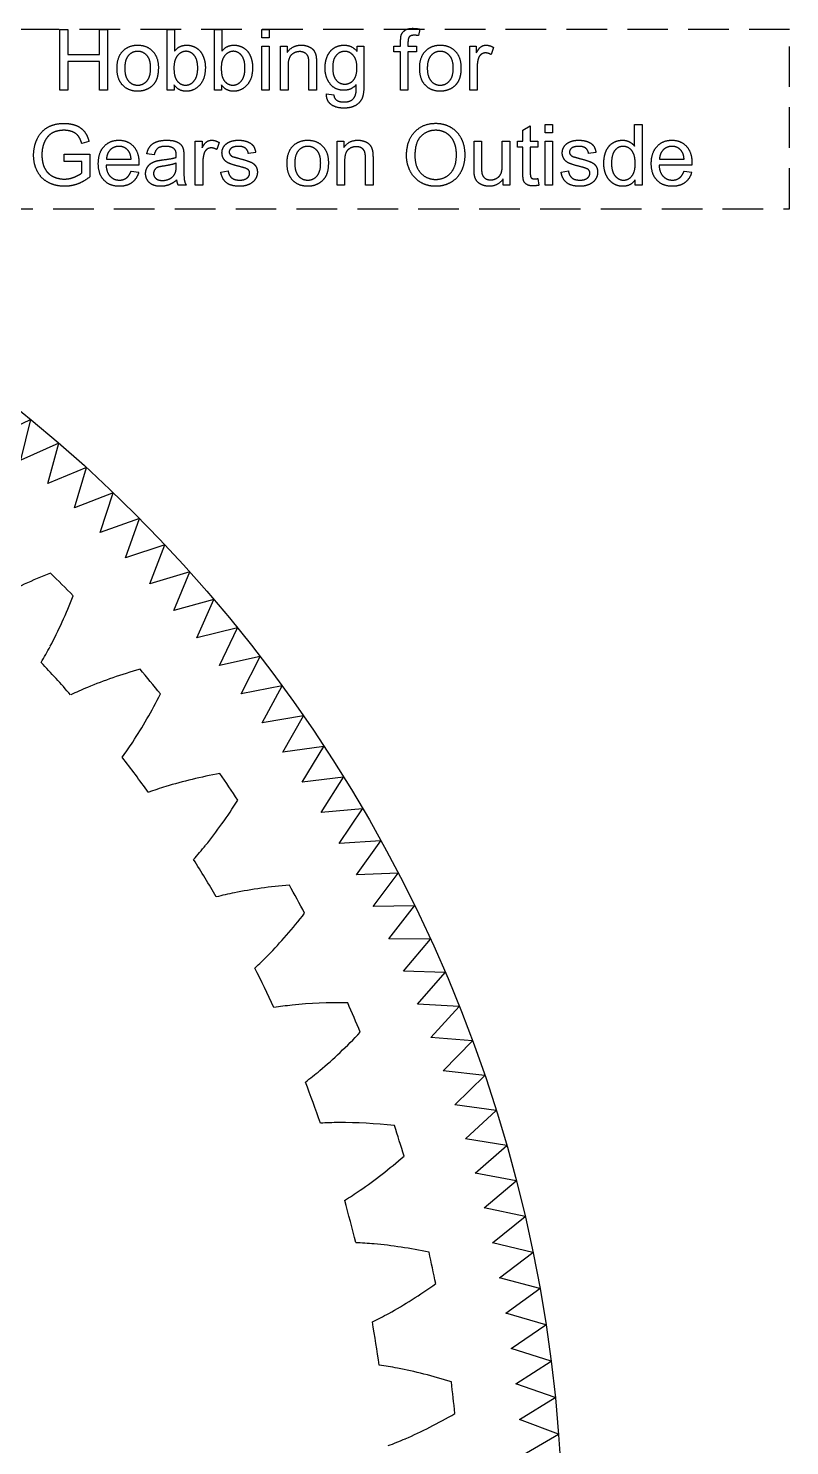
# Model space of a CAD drawing. Header units: millimetres. Extents: x -68.3 to -29.5, y -20.2 to 16.5.
# Drawn here: x -38.88 to -29.5, y -0.95 to 16.51 of the extents above; entities that cross this region are included whole.
import ezdxf

# ---------------------------------------------------------------- set-up
doc = ezdxf.new("R2010")
doc.units = ezdxf.units.MM
doc.linetypes.add('DASHED', pattern=[0.75, 0.5, -0.25])
doc.layers.get('0').update_dxf_attribs({"linetype": 'CONTINUOUS'})
doc.layers.add('1', color=7, linetype='DASHED')

msp = doc.modelspace()

# ---------------------------------------------------------------- linework, layer by layer
for p, q in [((-38.495, 15.75), (-38.495, 16.5)), ((-38.495, 16.5), (-38.396, 16.5)), ((-38.396, 16.5), (-38.396, 16.192)), ((-38.006, 16.192), (-38.006, 16.5)), ((-38.006, 16.5), (-37.907, 16.5)), ((-37.907, 16.5), (-37.907, 15.75)), ((-37.171, 15.75), (-37.171, 16.5)), ((-37.171, 16.5), (-37.079, 16.5)), ((-37.079, 16.5), (-37.079, 16.232)), ((-36.589, 15.75), (-36.589, 16.5)), ((-36.589, 16.5), (-36.497, 16.5)), ((-36.497, 16.5), (-36.497, 16.232)), ((-36.005, 16.394), (-36.005, 16.5)), ((-36.005, 16.5), (-35.913, 16.5)), ((-35.913, 16.5), (-35.913, 16.394)), ((-34.058, 16.504), (-34.072, 16.423)), ((-35.913, 16.394), (-36.005, 16.394)), ((-36.005, 15.75), (-36.005, 16.293)), ((-36.005, 16.293), (-35.913, 16.293)), ((-35.913, 16.293), (-35.913, 15.75)), ((-35.773, 15.75), (-35.773, 16.293)), ((-35.773, 16.293), (-35.69, 16.293)), ((-35.69, 16.293), (-35.69, 16.216)), ((-34.831, 16.228), (-34.831, 16.293)), ((-34.831, 16.293), (-34.746, 16.293)), ((-34.746, 16.293), (-34.746, 15.824)), ((-34.376, 16.222), (-34.376, 16.293)), ((-34.376, 16.293), (-34.294, 16.293)), ((-34.294, 16.293), (-34.294, 16.351)), ((-34.203, 16.343), (-34.203, 16.293)), ((-34.203, 16.293), (-34.097, 16.293)), ((-34.097, 16.293), (-34.097, 16.222)), ((-33.443, 15.75), (-33.443, 16.293)), ((-33.443, 16.293), (-33.361, 16.293)), ((-33.361, 16.293), (-33.361, 16.211)), ((-33.148, 16.276), (-33.18, 16.19)), ((-38.396, 16.192), (-38.006, 16.192)), ((-38.006, 16.104), (-38.396, 16.104)), ((-38.396, 16.104), (-38.396, 15.75)), ((-38.006, 15.75), (-38.006, 16.104)), ((-35.423, 15.75), (-35.423, 16.08)), ((-35.331, 16.084), (-35.331, 15.75)), ((-34.294, 16.222), (-34.376, 16.222)), ((-34.294, 15.75), (-34.294, 16.222)), ((-34.097, 16.222), (-34.203, 16.222)), ((-34.203, 16.222), (-34.203, 15.75)), ((-35.681, 16.047), (-35.681, 15.75)), ((-33.351, 16.034), (-33.351, 15.75)), ((-38.396, 15.75), (-38.495, 15.75)), ((-37.907, 15.75), (-38.006, 15.75)), ((-37.086, 15.75), (-37.171, 15.75)), ((-37.086, 15.818), (-37.086, 15.75)), ((-36.503, 15.75), (-36.589, 15.75)), ((-36.503, 15.818), (-36.503, 15.75)), ((-35.913, 15.75), (-36.005, 15.75)), ((-35.681, 15.75), (-35.773, 15.75)), ((-35.331, 15.75), (-35.423, 15.75)), ((-34.203, 15.75), (-34.294, 15.75)), ((-33.351, 15.75), (-33.443, 15.75)), ((-35.207, 15.705), (-35.117, 15.692)), ((-32.788, 15.257), (-32.696, 15.313)), ((-32.788, 15.123), (-32.788, 15.257)), ((-32.696, 15.313), (-32.696, 15.123)), ((-32.513, 15.224), (-32.513, 15.329)), ((-32.513, 15.329), (-32.421, 15.329)), ((-32.421, 15.224), (-32.513, 15.224)), ((-32.421, 15.329), (-32.421, 15.224)), ((-31.41, 15.06), (-31.41, 15.329)), ((-31.41, 15.329), (-31.319, 15.329)), ((-31.319, 15.329), (-31.319, 14.579)), ((-38.134, 15.12), (-38.223, 15.095)), ((-36.824, 14.579), (-36.824, 15.123)), ((-36.824, 15.123), (-36.741, 15.123)), ((-36.741, 15.123), (-36.741, 15.04)), ((-36.528, 15.105), (-36.56, 15.02)), ((-35.076, 14.579), (-35.076, 15.123)), ((-35.076, 15.123), (-34.993, 15.123)), ((-34.993, 15.123), (-34.993, 15.046)), ((-33.389, 14.786), (-33.389, 15.123)), ((-33.389, 15.123), (-33.297, 15.123)), ((-33.297, 15.123), (-33.297, 14.821)), ((-33.041, 14.832), (-33.041, 15.123)), ((-33.041, 15.123), (-32.949, 15.123)), ((-32.949, 15.123), (-32.949, 14.579)), ((-32.855, 15.051), (-32.855, 15.123)), ((-32.855, 15.123), (-32.788, 15.123)), ((-32.788, 15.051), (-32.855, 15.051)), ((-32.788, 14.739), (-32.788, 15.051)), ((-32.696, 15.123), (-32.603, 15.123)), ((-32.603, 15.051), (-32.696, 15.051)), ((-32.696, 15.051), (-32.696, 14.733)), ((-32.603, 15.123), (-32.603, 15.051)), ((-32.513, 14.579), (-32.513, 15.123)), ((-32.513, 15.123), (-32.421, 15.123)), ((-32.421, 15.123), (-32.421, 14.579)), ((-38.44, 14.874), (-38.44, 14.962)), ((-38.44, 14.962), (-38.123, 14.962)), ((-38.22, 14.874), (-38.44, 14.874)), ((-38.22, 14.734), (-38.22, 14.874)), ((-38.123, 14.962), (-38.123, 14.684)), ((-37.918, 14.903), (-37.615, 14.903)), ((-37.331, 14.955), (-37.421, 14.968)), ((-37.058, 14.818), (-37.058, 14.852)), ((-36.965, 14.93), (-36.965, 14.807)), ((-36.731, 14.864), (-36.731, 14.579)), ((-36.08, 14.983), (-36.17, 14.97)), ((-34.984, 14.876), (-34.984, 14.579)), ((-34.727, 14.579), (-34.727, 14.91)), ((-34.634, 14.914), (-34.634, 14.579)), ((-31.887, 14.983), (-31.977, 14.97)), ((-31.104, 14.903), (-30.801, 14.903)), ((-37.518, 14.828), (-37.924, 14.828)), ((-37.616, 14.754), (-37.521, 14.743)), ((-36.51, 14.742), (-36.419, 14.756)), ((-32.317, 14.742), (-32.226, 14.756)), ((-30.704, 14.828), (-31.11, 14.828)), ((-30.802, 14.754), (-30.707, 14.743)), ((-36.936, 14.579), (-37.032, 14.579)), ((-36.731, 14.579), (-36.824, 14.579)), ((-34.984, 14.579), (-35.076, 14.579)), ((-34.634, 14.579), (-34.727, 14.579)), ((-33.031, 14.579), (-33.031, 14.659)), ((-32.949, 14.579), (-33.031, 14.579)), ((-32.603, 14.662), (-32.59, 14.58)), ((-32.421, 14.579), (-32.513, 14.579)), ((-31.404, 14.579), (-31.404, 14.648)), ((-31.319, 14.579), (-31.404, 14.579))]:
    msp.add_line(p, q)
msp.add_lwpolyline([(-32.794, -1.063), (-32.348, -0.805), (-32.828, -0.624), (-32.388, -0.354), (-32.873, -0.186), (-32.44, 0.095), (-32.93, 0.252), (-32.504, 0.543), (-32.997, 0.687), (-32.578, 0.989), (-33.075, 1.121), (-32.664, 1.433), (-33.163, 1.553), (-32.761, 1.875), (-33.263, 1.982), (-32.869, 2.315), (-33.374, 2.409), (-32.987, 2.751), (-33.495, 2.832), (-33.117, 3.184), (-33.626, 3.253), (-33.258, 3.614), (-33.769, 3.67), (-33.409, 4.041), (-33.921, 4.083), (-33.572, 4.463), (-34.084, 4.493), (-33.744, 4.881), (-34.258, 4.898), (-33.927, 5.295), (-34.441, 5.299), (-34.121, 5.704), (-34.634, 5.695), (-34.324, 6.108), (-34.838, 6.086), (-34.538, 6.506), (-35.051, 6.472), (-34.762, 6.899), (-35.273, 6.852), (-34.996, 7.287), (-35.506, 7.227), (-35.239, 7.668), (-35.747, 7.595), (-35.491, 8.044), (-35.998, 7.958), (-35.753, 8.412), (-36.258, 8.314), (-36.025, 8.774), (-36.526, 8.663), (-36.305, 9.129), (-36.804, 9.006), (-36.594, 9.477), (-37.089, 9.341), (-36.892, 9.818), (-37.384, 9.669), (-37.198, 10.151), (-37.686, 9.99), (-37.512, 10.476), (-37.996, 10.303), (-37.835, 10.793), (-38.314, 10.608), (-38.165, 11.102), (-38.64, 10.905), (-38.504, 11.403), (-38.973, 11.194), (-38.849, 11.695), (-39.313, 11.474)])
msp.add_circle((-50.294, -2.198), 18)
for radius, start, end in [(16.75, 44.4117, 45.7622), (15.896, 41.347, 43.2884), (16.75, 38.8732, 40.2237), (15.896, 35.8086, 37.7499), (16.75, 33.3347, 34.6853), (15.896, 30.2701, 32.2114), (16.75, 27.7963, 29.1468), (15.896, 24.7316, 26.673), (16.75, 22.2578, 23.6083), (15.896, 19.1932, 21.1345), (16.75, 16.7194, 18.0699), (15.896, 13.6547, 15.596), (16.75, 11.1809, 12.5314), (15.896, 8.1163, 10.0576), (16.75, 5.6424, 6.993)]:
    msp.add_arc((-50.294, -2.198), radius, start, end)
for centre, major_axis, ratio, start_param, end_param in [((-36.933, 8.717), (-3.519, -0.687), 0.42182, 5.124499, 5.338716), ((-39.403, 11.17), (-0.68, -3.489), 0.419893, 0.947056, 1.162818), ((-39.023, 10.185), (-0.744, -2.335), 0.357035, 1.000293, 1.105432), ((-35.942, 7.377), (-3.569, -0.344), 0.42182, 5.124499, 5.338716), ((-37.07, 7.928), (-2.2, -0.53), 0.343358, 5.141439, 5.253685), ((-38.164, 10.057), (-1.014, -3.407), 0.419893, 0.947056, 1.162818), ((-37.88, 9.04), (-0.966, -2.252), 0.357035, 1.000293, 1.105432), ((-35.085, 5.947), (-3.585, 0.002), 0.42182, 5.124499, 5.338716), ((-36.155, 6.605), (-2.241, -0.316), 0.343358, 5.141439, 5.253685), ((-37.038, 8.829), (-1.338, -3.294), 0.419893, 0.947056, 1.162818), ((-36.853, 7.789), (-1.179, -2.148), 0.357035, 1.000293, 1.105432), ((-34.37, 4.441), (-3.568, 0.348), 0.42182, 5.124499, 5.338716), ((-35.371, 5.199), (-2.261, -0.098), 0.343358, 5.141439, 5.253685), ((-36.036, 7.498), (-1.65, -3.149), 0.419893, 0.947056, 1.162818), ((-35.952, 6.445), (-1.381, -2.024), 0.357035, 1.000293, 1.105432), ((-34.727, 3.724), (-2.26, 0.121), 0.343358, 5.141439, 5.253685), ((-33.803, 2.873), (-3.518, 0.691), 0.42182, 5.124499, 5.338716), ((-35.166, 6.077), (-1.946, -2.975), 0.419893, 0.947056, 1.162818), ((-35.185, 5.021), (-1.57, -1.882), 0.357035, 1.000293, 1.105432), ((-34.228, 2.194), (-2.238, 0.338), 0.343358, 5.141439, 5.253685), ((-33.391, 1.258), (-3.435, 1.027), 0.42182, 5.124499, 5.338716), ((-34.438, 4.578), (-2.224, -2.773), 0.419893, 0.947056, 1.162818), ((-34.559, 3.529), (-1.744, -1.721), 0.357035, 1.000293, 1.105432), ((-33.879, 0.623), (-2.195, 0.553), 0.343358, 5.141439, 5.253685), ((-33.136, -0.389), (-3.32, 1.354), 0.42182, 5.124499, 5.338716), ((-33.858, 3.016), (-2.481, -2.546), 0.419893, 0.947056, 1.162818), ((-34.079, 1.984), (-1.902, -1.545), 0.357035, 1.000293, 1.105432), ((-33.683, -0.974), (-2.131, 0.762), 0.343358, 5.141439, 5.253685), ((-33.042, -2.054), (-3.174, 1.668), 0.42182, 5.124499, 5.338716), ((-33.432, 1.405), (-2.715, -2.294), 0.419893, 0.947056, 1.162818), ((-33.751, 0.399), (-2.042, -1.354), 0.357035, 1.000293, 1.105432)]:
    msp.add_ellipse(centre, major_axis=major_axis, ratio=ratio, start_param=start_param, end_param=end_param)
for points in [[(-34.294, 16.351), (-34.294, 16.406), (-34.285, 16.432)], [(-34.285, 16.432), (-34.271, 16.468), (-34.238, 16.491)], [(-34.238, 16.491), (-34.204, 16.513), (-34.144, 16.513)], [(-34.126, 16.428), (-34.168, 16.428), (-34.185, 16.41)], [(-34.144, 16.513), (-34.105, 16.513), (-34.058, 16.504)], [(-34.072, 16.423), (-34.1, 16.428), (-34.126, 16.428)], [(-37.788, 16.022), (-37.788, 16.173), (-37.704, 16.245)], [(-37.704, 16.245), (-37.634, 16.306), (-37.533, 16.306)], [(-37.533, 16.306), (-37.421, 16.306), (-37.35, 16.232)], [(-37.079, 16.232), (-37.021, 16.306), (-36.931, 16.306)], [(-36.931, 16.306), (-36.88, 16.306), (-36.836, 16.285)], [(-36.836, 16.285), (-36.791, 16.265), (-36.762, 16.229)], [(-36.497, 16.232), (-36.438, 16.306), (-36.348, 16.306)], [(-36.348, 16.306), (-36.298, 16.306), (-36.253, 16.285)], [(-36.253, 16.285), (-36.208, 16.265), (-36.179, 16.229)], [(-35.69, 16.216), (-35.63, 16.306), (-35.517, 16.306)], [(-35.517, 16.306), (-35.468, 16.306), (-35.427, 16.288)], [(-35.427, 16.288), (-35.385, 16.27), (-35.365, 16.242)], [(-35.365, 16.242), (-35.345, 16.213), (-35.336, 16.174)], [(-35.197, 16.168), (-35.169, 16.234), (-35.116, 16.27)], [(-35.116, 16.27), (-35.062, 16.306), (-34.99, 16.306)], [(-34.99, 16.306), (-34.894, 16.306), (-34.831, 16.228)], [(-34.185, 16.41), (-34.203, 16.393), (-34.203, 16.343)], [(-34.059, 16.022), (-34.059, 16.173), (-33.976, 16.245)], [(-33.976, 16.245), (-33.905, 16.306), (-33.805, 16.306)], [(-33.805, 16.306), (-33.693, 16.306), (-33.621, 16.232)], [(-33.361, 16.211), (-33.329, 16.269), (-33.302, 16.287)], [(-33.302, 16.287), (-33.275, 16.306), (-33.243, 16.306)], [(-33.243, 16.306), (-33.196, 16.306), (-33.148, 16.276)], [(-37.648, 16.178), (-37.693, 16.126), (-37.693, 16.022)], [(-37.533, 16.229), (-37.602, 16.229), (-37.648, 16.178)], [(-37.419, 16.177), (-37.465, 16.229), (-37.533, 16.229)], [(-37.374, 16.025), (-37.374, 16.126), (-37.419, 16.177)], [(-37.35, 16.232), (-37.279, 16.159), (-37.279, 16.029)], [(-37.043, 16.177), (-37.087, 16.125), (-37.087, 16.026)], [(-36.939, 16.23), (-36.999, 16.23), (-37.043, 16.177)], [(-36.837, 16.179), (-36.879, 16.23), (-36.939, 16.23)], [(-36.794, 16.022), (-36.794, 16.129), (-36.837, 16.179)], [(-36.762, 16.229), (-36.733, 16.192), (-36.717, 16.14)], [(-36.717, 16.14), (-36.7, 16.089), (-36.7, 16.03)], [(-36.46, 16.177), (-36.504, 16.125), (-36.504, 16.026)], [(-36.356, 16.23), (-36.416, 16.23), (-36.46, 16.177)], [(-36.254, 16.179), (-36.296, 16.23), (-36.356, 16.23)], [(-36.212, 16.022), (-36.212, 16.129), (-36.254, 16.179)], [(-36.179, 16.229), (-36.15, 16.192), (-36.134, 16.14)], [(-36.134, 16.14), (-36.118, 16.089), (-36.118, 16.03)], [(-35.638, 16.188), (-35.681, 16.151), (-35.681, 16.047)], [(-35.536, 16.226), (-35.595, 16.226), (-35.638, 16.188)], [(-35.472, 16.209), (-35.5, 16.226), (-35.536, 16.226)], [(-35.434, 16.165), (-35.445, 16.193), (-35.472, 16.209)], [(-35.423, 16.08), (-35.423, 16.137), (-35.434, 16.165)], [(-35.336, 16.174), (-35.331, 16.148), (-35.331, 16.084)], [(-35.225, 16.025), (-35.225, 16.102), (-35.197, 16.168)], [(-35.088, 16.179), (-35.131, 16.13), (-35.131, 16.031)], [(-34.983, 16.229), (-35.045, 16.229), (-35.088, 16.179)], [(-34.877, 16.179), (-34.921, 16.229), (-34.983, 16.229)], [(-34.832, 16.028), (-34.832, 16.128), (-34.877, 16.179)], [(-33.919, 16.178), (-33.965, 16.126), (-33.965, 16.022)], [(-33.805, 16.229), (-33.874, 16.229), (-33.919, 16.178)], [(-33.691, 16.177), (-33.737, 16.229), (-33.805, 16.229)], [(-33.645, 16.025), (-33.645, 16.126), (-33.691, 16.177)], [(-33.621, 16.232), (-33.55, 16.159), (-33.55, 16.029)], [(-33.336, 16.142), (-33.351, 16.093), (-33.351, 16.034)], [(-33.302, 16.192), (-33.326, 16.174), (-33.336, 16.142)], [(-33.248, 16.21), (-33.278, 16.21), (-33.302, 16.192)], [(-33.18, 16.19), (-33.214, 16.21), (-33.248, 16.21)], [(-37.718, 15.811), (-37.788, 15.884), (-37.788, 16.022)], [(-37.693, 16.022), (-37.693, 15.917), (-37.648, 15.865)], [(-37.419, 15.866), (-37.374, 15.918), (-37.374, 16.025)], [(-37.279, 16.029), (-37.279, 15.924), (-37.31, 15.864)], [(-37.087, 16.026), (-37.087, 15.928), (-37.06, 15.885)], [(-36.838, 15.866), (-36.794, 15.918), (-36.794, 16.022)], [(-36.7, 16.03), (-36.7, 15.89), (-36.769, 15.814)], [(-36.504, 16.026), (-36.504, 15.928), (-36.478, 15.885)], [(-36.256, 15.866), (-36.212, 15.918), (-36.212, 16.022)], [(-36.118, 16.03), (-36.118, 15.89), (-36.187, 15.814)], [(-35.164, 15.831), (-35.225, 15.912), (-35.225, 16.025)], [(-35.131, 16.031), (-35.131, 15.924), (-35.088, 15.875)], [(-34.875, 15.875), (-34.832, 15.924), (-34.832, 16.028)], [(-33.989, 15.811), (-34.059, 15.884), (-34.059, 16.022)], [(-33.965, 16.022), (-33.965, 15.917), (-33.919, 15.865)], [(-33.691, 15.866), (-33.645, 15.918), (-33.645, 16.025)], [(-33.55, 16.029), (-33.55, 15.924), (-33.582, 15.864)], [(-37.533, 15.738), (-37.647, 15.738), (-37.718, 15.811)], [(-37.648, 15.865), (-37.602, 15.813), (-37.533, 15.813)], [(-37.533, 15.813), (-37.465, 15.813), (-37.419, 15.866)], [(-37.402, 15.771), (-37.462, 15.738), (-37.533, 15.738)], [(-37.31, 15.864), (-37.342, 15.804), (-37.402, 15.771)], [(-36.935, 15.738), (-37.031, 15.738), (-37.086, 15.818)], [(-37.06, 15.885), (-37.017, 15.813), (-36.943, 15.813)], [(-36.943, 15.813), (-36.882, 15.813), (-36.838, 15.866)], [(-36.769, 15.814), (-36.838, 15.738), (-36.935, 15.738)], [(-36.352, 15.738), (-36.449, 15.738), (-36.503, 15.818)], [(-36.478, 15.885), (-36.434, 15.813), (-36.36, 15.813)], [(-36.36, 15.813), (-36.3, 15.813), (-36.256, 15.866)], [(-36.187, 15.814), (-36.256, 15.738), (-36.352, 15.738)], [(-34.991, 15.75), (-35.103, 15.75), (-35.164, 15.831)], [(-35.088, 15.875), (-35.046, 15.826), (-34.982, 15.826)], [(-34.84, 15.821), (-34.9, 15.75), (-34.991, 15.75)], [(-34.982, 15.826), (-34.918, 15.826), (-34.875, 15.875)], [(-34.847, 15.703), (-34.84, 15.731), (-34.84, 15.821)], [(-34.746, 15.824), (-34.746, 15.697), (-34.772, 15.644)], [(-33.805, 15.738), (-33.919, 15.738), (-33.989, 15.811)], [(-33.919, 15.865), (-33.874, 15.813), (-33.805, 15.813)], [(-33.805, 15.813), (-33.736, 15.813), (-33.691, 15.866)], [(-33.673, 15.771), (-33.734, 15.738), (-33.805, 15.738)], [(-33.582, 15.864), (-33.613, 15.804), (-33.673, 15.771)], [(-35.149, 15.573), (-35.209, 15.617), (-35.207, 15.705)], [(-34.992, 15.53), (-35.089, 15.53), (-35.149, 15.573)], [(-35.117, 15.692), (-35.112, 15.65), (-35.086, 15.631)], [(-35.086, 15.631), (-35.052, 15.606), (-34.993, 15.606)], [(-34.993, 15.606), (-34.929, 15.606), (-34.894, 15.631)], [(-34.854, 15.56), (-34.91, 15.53), (-34.992, 15.53)], [(-34.894, 15.631), (-34.859, 15.657), (-34.847, 15.703)], [(-34.772, 15.644), (-34.798, 15.591), (-34.854, 15.56)], [(-38.77, 15.155), (-38.725, 15.25), (-38.639, 15.296)], [(-38.639, 15.296), (-38.553, 15.342), (-38.441, 15.342)], [(-38.558, 15.237), (-38.608, 15.216), (-38.638, 15.182)], [(-38.44, 15.257), (-38.508, 15.257), (-38.558, 15.237)], [(-38.441, 15.342), (-38.359, 15.342), (-38.294, 15.316)], [(-38.337, 15.238), (-38.383, 15.257), (-38.44, 15.257)], [(-38.265, 15.185), (-38.29, 15.218), (-38.337, 15.238)], [(-38.294, 15.316), (-38.228, 15.29), (-38.191, 15.242)], [(-38.191, 15.242), (-38.153, 15.195), (-38.134, 15.12)], [(-34.221, 14.945), (-34.221, 15.131), (-34.12, 15.237)], [(-34.12, 15.237), (-34.02, 15.343), (-33.861, 15.343)], [(-33.861, 15.257), (-33.966, 15.257), (-34.042, 15.185)], [(-33.861, 15.343), (-33.758, 15.343), (-33.674, 15.293)], [(-33.727, 15.22), (-33.787, 15.257), (-33.861, 15.257)], [(-33.637, 15.114), (-33.668, 15.182), (-33.727, 15.22)], [(-33.674, 15.293), (-33.591, 15.244), (-33.547, 15.155)], [(-38.816, 14.951), (-38.816, 15.06), (-38.77, 15.155)], [(-38.685, 15.108), (-38.714, 15.038), (-38.714, 14.957)], [(-38.638, 15.182), (-38.668, 15.148), (-38.685, 15.108)], [(-38.223, 15.095), (-38.24, 15.152), (-38.265, 15.185)], [(-38.019, 14.847), (-38.019, 14.984), (-37.948, 15.059)], [(-37.948, 15.059), (-37.877, 15.135), (-37.765, 15.135)], [(-37.871, 15.017), (-37.914, 14.974), (-37.918, 14.903)], [(-37.764, 15.059), (-37.827, 15.059), (-37.871, 15.017)], [(-37.765, 15.135), (-37.656, 15.135), (-37.587, 15.061)], [(-37.65, 15.006), (-37.694, 15.059), (-37.764, 15.059)], [(-37.587, 15.061), (-37.518, 14.987), (-37.518, 14.852)], [(-37.421, 14.968), (-37.408, 15.026), (-37.38, 15.061)], [(-37.38, 15.061), (-37.352, 15.097), (-37.299, 15.116)], [(-37.285, 15.036), (-37.316, 15.013), (-37.331, 14.955)], [(-37.299, 15.116), (-37.246, 15.135), (-37.176, 15.135)], [(-37.189, 15.059), (-37.254, 15.059), (-37.285, 15.036)], [(-37.084, 15.028), (-37.119, 15.059), (-37.189, 15.059)], [(-37.176, 15.135), (-37.106, 15.135), (-37.062, 15.119)], [(-37.058, 14.948), (-37.058, 15.005), (-37.084, 15.028)], [(-37.062, 15.119), (-37.019, 15.102), (-36.999, 15.078)], [(-36.999, 15.078), (-36.978, 15.053), (-36.97, 15.015)], [(-36.97, 15.015), (-36.965, 14.991), (-36.965, 14.93)], [(-36.741, 15.04), (-36.709, 15.098), (-36.682, 15.117)], [(-36.682, 15.022), (-36.706, 15.004), (-36.716, 14.971)], [(-36.682, 15.117), (-36.655, 15.135), (-36.623, 15.135)], [(-36.628, 15.04), (-36.658, 15.04), (-36.682, 15.022)], [(-36.56, 15.02), (-36.594, 15.04), (-36.628, 15.04)], [(-36.623, 15.135), (-36.576, 15.135), (-36.528, 15.105)], [(-36.495, 14.979), (-36.495, 15.015), (-36.479, 15.046)], [(-36.479, 15.046), (-36.462, 15.077), (-36.433, 15.097)], [(-36.433, 15.097), (-36.412, 15.113), (-36.375, 15.124)], [(-36.379, 15.038), (-36.406, 15.017), (-36.406, 14.989)], [(-36.288, 15.059), (-36.352, 15.059), (-36.379, 15.038)], [(-36.375, 15.124), (-36.338, 15.135), (-36.295, 15.135)], [(-36.295, 15.135), (-36.231, 15.135), (-36.183, 15.117)], [(-36.205, 15.036), (-36.235, 15.059), (-36.288, 15.059)], [(-36.17, 14.97), (-36.176, 15.012), (-36.205, 15.036)], [(-36.183, 15.117), (-36.134, 15.098), (-36.111, 15.067)], [(-36.111, 15.067), (-36.088, 15.035), (-36.08, 14.983)], [(-35.693, 14.851), (-35.693, 15.002), (-35.609, 15.075)], [(-35.609, 15.075), (-35.539, 15.135), (-35.438, 15.135)], [(-35.438, 15.059), (-35.507, 15.059), (-35.553, 15.007)], [(-35.438, 15.135), (-35.326, 15.135), (-35.255, 15.062)], [(-35.324, 15.007), (-35.37, 15.059), (-35.438, 15.059)], [(-35.255, 15.062), (-35.184, 14.988), (-35.184, 14.859)], [(-34.993, 15.046), (-34.933, 15.135), (-34.82, 15.135)], [(-34.941, 15.018), (-34.984, 14.981), (-34.984, 14.876)], [(-34.84, 15.055), (-34.898, 15.055), (-34.941, 15.018)], [(-34.775, 15.039), (-34.803, 15.055), (-34.84, 15.055)], [(-34.82, 15.135), (-34.771, 15.135), (-34.73, 15.117)], [(-34.737, 14.994), (-34.748, 15.022), (-34.775, 15.039)], [(-34.73, 15.117), (-34.689, 15.1), (-34.668, 15.071)], [(-34.668, 15.071), (-34.648, 15.042), (-34.64, 15.003)], [(-34.042, 15.185), (-34.118, 15.113), (-34.118, 14.943)], [(-33.606, 14.954), (-33.606, 15.046), (-33.637, 15.114)], [(-33.547, 15.155), (-33.503, 15.066), (-33.503, 14.953)], [(-32.302, 14.979), (-32.302, 15.015), (-32.285, 15.046)], [(-32.285, 15.046), (-32.269, 15.077), (-32.24, 15.097)], [(-32.24, 15.097), (-32.219, 15.113), (-32.182, 15.124)], [(-32.186, 15.038), (-32.213, 15.017), (-32.213, 14.989)], [(-32.095, 15.059), (-32.159, 15.059), (-32.186, 15.038)], [(-32.182, 15.124), (-32.145, 15.135), (-32.102, 15.135)], [(-32.102, 15.135), (-32.038, 15.135), (-31.99, 15.117)], [(-32.012, 15.036), (-32.042, 15.059), (-32.095, 15.059)], [(-31.977, 14.97), (-31.983, 15.012), (-32.012, 15.036)], [(-31.99, 15.117), (-31.941, 15.098), (-31.918, 15.067)], [(-31.918, 15.067), (-31.895, 15.035), (-31.887, 14.983)], [(-31.763, 14.998), (-31.736, 15.064), (-31.682, 15.1)], [(-31.682, 15.1), (-31.627, 15.135), (-31.56, 15.135)], [(-31.552, 15.059), (-31.613, 15.059), (-31.654, 15.009)], [(-31.56, 15.135), (-31.511, 15.135), (-31.473, 15.114)], [(-31.446, 15.007), (-31.489, 15.059), (-31.552, 15.059)], [(-31.473, 15.114), (-31.434, 15.094), (-31.41, 15.06)], [(-31.205, 14.847), (-31.205, 14.984), (-31.134, 15.059)], [(-31.134, 15.059), (-31.064, 15.135), (-30.951, 15.135)], [(-31.057, 15.017), (-31.1, 14.974), (-31.104, 14.903)], [(-30.95, 15.059), (-31.013, 15.059), (-31.057, 15.017)], [(-30.951, 15.135), (-30.842, 15.135), (-30.773, 15.061)], [(-30.836, 15.006), (-30.88, 15.059), (-30.95, 15.059)], [(-30.773, 15.061), (-30.704, 14.987), (-30.704, 14.852)], [(-38.77, 14.751), (-38.816, 14.84), (-38.816, 14.951)], [(-38.714, 14.957), (-38.714, 14.857), (-38.679, 14.789)], [(-37.949, 14.641), (-38.019, 14.714), (-38.019, 14.847)], [(-37.615, 14.903), (-37.621, 14.972), (-37.65, 15.006)], [(-37.518, 14.852), (-37.518, 14.844), (-37.518, 14.828)], [(-37.418, 14.796), (-37.4, 14.829), (-37.371, 14.849)], [(-37.371, 14.849), (-37.341, 14.869), (-37.304, 14.879)], [(-37.304, 14.879), (-37.277, 14.886), (-37.223, 14.893)], [(-37.223, 14.893), (-37.111, 14.906), (-37.058, 14.924)], [(-37.058, 14.852), (-37.109, 14.832), (-37.209, 14.817)], [(-37.058, 14.924), (-37.058, 14.943), (-37.058, 14.948)], [(-36.716, 14.971), (-36.731, 14.922), (-36.731, 14.864)], [(-36.475, 14.906), (-36.495, 14.939), (-36.495, 14.979)], [(-36.416, 14.854), (-36.455, 14.873), (-36.475, 14.906)], [(-36.275, 14.81), (-36.376, 14.835), (-36.416, 14.854)], [(-36.406, 14.989), (-36.406, 14.971), (-36.395, 14.957)], [(-36.395, 14.957), (-36.384, 14.942), (-36.36, 14.932)], [(-36.36, 14.932), (-36.346, 14.927), (-36.278, 14.909)], [(-36.278, 14.909), (-36.181, 14.883), (-36.142, 14.866)], [(-36.142, 14.866), (-36.103, 14.85), (-36.081, 14.818)], [(-35.623, 14.64), (-35.693, 14.714), (-35.693, 14.851)], [(-35.553, 15.007), (-35.598, 14.955), (-35.598, 14.851)], [(-35.598, 14.851), (-35.598, 14.747), (-35.553, 14.695)], [(-35.279, 14.854), (-35.279, 14.955), (-35.324, 15.007)], [(-35.324, 14.695), (-35.279, 14.747), (-35.279, 14.854)], [(-35.184, 14.859), (-35.184, 14.754), (-35.215, 14.694)], [(-34.727, 14.91), (-34.727, 14.966), (-34.737, 14.994)], [(-34.64, 15.003), (-34.634, 14.977), (-34.634, 14.914)], [(-34.178, 14.758), (-34.221, 14.846), (-34.221, 14.945)], [(-34.118, 14.943), (-34.118, 14.808), (-34.045, 14.73)], [(-33.678, 14.73), (-33.606, 14.809), (-33.606, 14.954)], [(-33.503, 14.953), (-33.503, 14.839), (-33.549, 14.749)], [(-32.282, 14.906), (-32.302, 14.939), (-32.302, 14.979)], [(-32.223, 14.854), (-32.262, 14.873), (-32.282, 14.906)], [(-32.082, 14.81), (-32.183, 14.835), (-32.223, 14.854)], [(-32.213, 14.989), (-32.213, 14.971), (-32.202, 14.957)], [(-32.202, 14.957), (-32.191, 14.942), (-32.167, 14.932)], [(-32.167, 14.932), (-32.153, 14.927), (-32.085, 14.909)], [(-32.085, 14.909), (-31.987, 14.883), (-31.949, 14.866)], [(-31.949, 14.866), (-31.91, 14.85), (-31.888, 14.818)], [(-31.79, 14.851), (-31.79, 14.932), (-31.763, 14.998)], [(-31.76, 14.703), (-31.79, 14.767), (-31.79, 14.851)], [(-31.654, 15.009), (-31.695, 14.959), (-31.695, 14.851)], [(-31.695, 14.851), (-31.695, 14.746), (-31.651, 14.695)], [(-31.403, 14.843), (-31.403, 14.954), (-31.446, 15.007)], [(-31.445, 14.692), (-31.403, 14.742), (-31.403, 14.843)], [(-31.135, 14.641), (-31.205, 14.714), (-31.205, 14.847)], [(-30.801, 14.903), (-30.807, 14.972), (-30.836, 15.006)], [(-30.704, 14.852), (-30.704, 14.844), (-30.704, 14.828)], [(-38.634, 14.614), (-38.724, 14.661), (-38.77, 14.751)], [(-38.679, 14.789), (-38.645, 14.722), (-38.579, 14.689)], [(-38.579, 14.689), (-38.513, 14.656), (-38.439, 14.656)], [(-38.439, 14.656), (-38.374, 14.656), (-38.313, 14.681)], [(-38.313, 14.681), (-38.251, 14.706), (-38.22, 14.734)], [(-38.123, 14.684), (-38.196, 14.626), (-38.273, 14.596)], [(-37.924, 14.828), (-37.918, 14.738), (-37.873, 14.69)], [(-37.873, 14.69), (-37.827, 14.643), (-37.759, 14.643)], [(-37.759, 14.643), (-37.709, 14.643), (-37.673, 14.67)], [(-37.673, 14.67), (-37.637, 14.696), (-37.616, 14.754)], [(-37.521, 14.743), (-37.543, 14.659), (-37.604, 14.613)], [(-37.436, 14.723), (-37.436, 14.763), (-37.418, 14.796)], [(-37.388, 14.611), (-37.436, 14.655), (-37.436, 14.723)], [(-37.325, 14.769), (-37.338, 14.749), (-37.338, 14.725)], [(-37.338, 14.725), (-37.338, 14.688), (-37.31, 14.664)], [(-37.289, 14.799), (-37.313, 14.789), (-37.325, 14.769)], [(-37.209, 14.817), (-37.266, 14.809), (-37.289, 14.799)], [(-37.134, 14.663), (-37.093, 14.686), (-37.073, 14.726)], [(-37.073, 14.726), (-37.058, 14.758), (-37.058, 14.818)], [(-36.965, 14.807), (-36.965, 14.679), (-36.959, 14.645)], [(-36.44, 14.611), (-36.495, 14.655), (-36.51, 14.742)], [(-36.419, 14.756), (-36.412, 14.701), (-36.377, 14.672)], [(-36.377, 14.672), (-36.342, 14.643), (-36.279, 14.643)], [(-36.279, 14.643), (-36.215, 14.643), (-36.185, 14.669)], [(-36.181, 14.778), (-36.2, 14.791), (-36.275, 14.81)], [(-36.185, 14.669), (-36.154, 14.695), (-36.154, 14.729)], [(-36.154, 14.729), (-36.154, 14.761), (-36.181, 14.778)], [(-36.059, 14.739), (-36.059, 14.693), (-36.086, 14.652)], [(-36.081, 14.818), (-36.059, 14.786), (-36.059, 14.739)], [(-35.553, 14.695), (-35.507, 14.643), (-35.438, 14.643)], [(-35.438, 14.643), (-35.37, 14.643), (-35.324, 14.695)], [(-35.215, 14.694), (-35.247, 14.634), (-35.307, 14.6)], [(-34.051, 14.618), (-34.135, 14.669), (-34.178, 14.758)], [(-34.045, 14.73), (-33.972, 14.652), (-33.862, 14.652)], [(-33.862, 14.652), (-33.75, 14.652), (-33.678, 14.73)], [(-33.549, 14.749), (-33.595, 14.659), (-33.68, 14.613)], [(-33.384, 14.7), (-33.389, 14.727), (-33.389, 14.786)], [(-33.355, 14.632), (-33.375, 14.66), (-33.384, 14.7)], [(-33.297, 14.821), (-33.297, 14.749), (-33.292, 14.724)], [(-33.292, 14.724), (-33.283, 14.688), (-33.255, 14.667)], [(-33.255, 14.667), (-33.227, 14.646), (-33.185, 14.646)], [(-33.185, 14.646), (-33.144, 14.646), (-33.107, 14.668)], [(-33.107, 14.668), (-33.071, 14.689), (-33.056, 14.726)], [(-33.056, 14.726), (-33.041, 14.762), (-33.041, 14.832)], [(-32.776, 14.63), (-32.788, 14.656), (-32.788, 14.739)], [(-32.696, 14.733), (-32.696, 14.694), (-32.691, 14.683)], [(-32.691, 14.683), (-32.686, 14.672), (-32.675, 14.665)], [(-32.247, 14.611), (-32.302, 14.655), (-32.317, 14.742)], [(-32.226, 14.756), (-32.219, 14.701), (-32.184, 14.672)], [(-32.184, 14.672), (-32.149, 14.643), (-32.086, 14.643)], [(-32.086, 14.643), (-32.022, 14.643), (-31.992, 14.669)], [(-31.988, 14.778), (-32.007, 14.791), (-32.082, 14.81)], [(-31.992, 14.669), (-31.961, 14.695), (-31.961, 14.729)], [(-31.961, 14.729), (-31.961, 14.761), (-31.988, 14.778)], [(-31.866, 14.739), (-31.866, 14.693), (-31.893, 14.652)], [(-31.888, 14.818), (-31.866, 14.786), (-31.866, 14.739)], [(-31.676, 14.603), (-31.73, 14.639), (-31.76, 14.703)], [(-31.651, 14.695), (-31.607, 14.643), (-31.547, 14.643)], [(-31.547, 14.643), (-31.487, 14.643), (-31.445, 14.692)], [(-31.11, 14.828), (-31.104, 14.738), (-31.059, 14.69)], [(-31.059, 14.69), (-31.013, 14.643), (-30.945, 14.643)], [(-30.945, 14.643), (-30.895, 14.643), (-30.859, 14.67)], [(-30.859, 14.67), (-30.823, 14.696), (-30.802, 14.754)], [(-30.707, 14.743), (-30.729, 14.659), (-30.79, 14.613)], [(-38.433, 14.567), (-38.544, 14.567), (-38.634, 14.614)], [(-38.273, 14.596), (-38.351, 14.567), (-38.433, 14.567)], [(-37.76, 14.567), (-37.879, 14.567), (-37.949, 14.641)], [(-37.604, 14.613), (-37.665, 14.567), (-37.76, 14.567)], [(-37.251, 14.567), (-37.34, 14.567), (-37.388, 14.611)], [(-37.31, 14.664), (-37.282, 14.639), (-37.229, 14.639)], [(-37.149, 14.585), (-37.197, 14.567), (-37.251, 14.567)], [(-37.229, 14.639), (-37.176, 14.639), (-37.134, 14.663)], [(-37.051, 14.646), (-37.102, 14.603), (-37.149, 14.585)], [(-37.032, 14.579), (-37.047, 14.608), (-37.051, 14.646)], [(-36.959, 14.645), (-36.954, 14.611), (-36.936, 14.579)], [(-36.278, 14.567), (-36.384, 14.567), (-36.44, 14.611)], [(-36.164, 14.589), (-36.214, 14.567), (-36.278, 14.567)], [(-36.086, 14.652), (-36.113, 14.612), (-36.164, 14.589)], [(-35.438, 14.567), (-35.552, 14.567), (-35.623, 14.64)], [(-35.307, 14.6), (-35.367, 14.567), (-35.438, 14.567)], [(-33.862, 14.567), (-33.968, 14.567), (-34.051, 14.618)], [(-33.68, 14.613), (-33.764, 14.567), (-33.862, 14.567)], [(-33.293, 14.586), (-33.335, 14.604), (-33.355, 14.632)], [(-33.204, 14.567), (-33.252, 14.567), (-33.293, 14.586)], [(-33.031, 14.659), (-33.095, 14.567), (-33.204, 14.567)], [(-32.737, 14.588), (-32.765, 14.604), (-32.776, 14.63)], [(-32.66, 14.572), (-32.71, 14.572), (-32.737, 14.588)], [(-32.675, 14.665), (-32.664, 14.658), (-32.644, 14.658)], [(-32.59, 14.58), (-32.629, 14.572), (-32.66, 14.572)], [(-32.644, 14.658), (-32.628, 14.658), (-32.603, 14.662)], [(-32.085, 14.567), (-32.191, 14.567), (-32.247, 14.611)], [(-31.971, 14.589), (-32.021, 14.567), (-32.085, 14.567)], [(-31.893, 14.652), (-31.92, 14.612), (-31.971, 14.589)], [(-31.556, 14.567), (-31.621, 14.567), (-31.676, 14.603)], [(-31.404, 14.648), (-31.456, 14.567), (-31.556, 14.567)], [(-30.946, 14.567), (-31.065, 14.567), (-31.135, 14.641)], [(-30.79, 14.613), (-30.851, 14.567), (-30.946, 14.567)]]:
    msp.add_open_spline(points, degree=2)
at = {"layer": '1'}
for p, q in [((-29.5, 16.5), (-43.076, 16.5)), ((-29.5, 14.291), (-29.5, 16.5)), ((-43.076, 14.291), (-29.5, 14.291))]:
    msp.add_line(p, q, dxfattribs=at)

doc.saveas('drawing.dxf')
